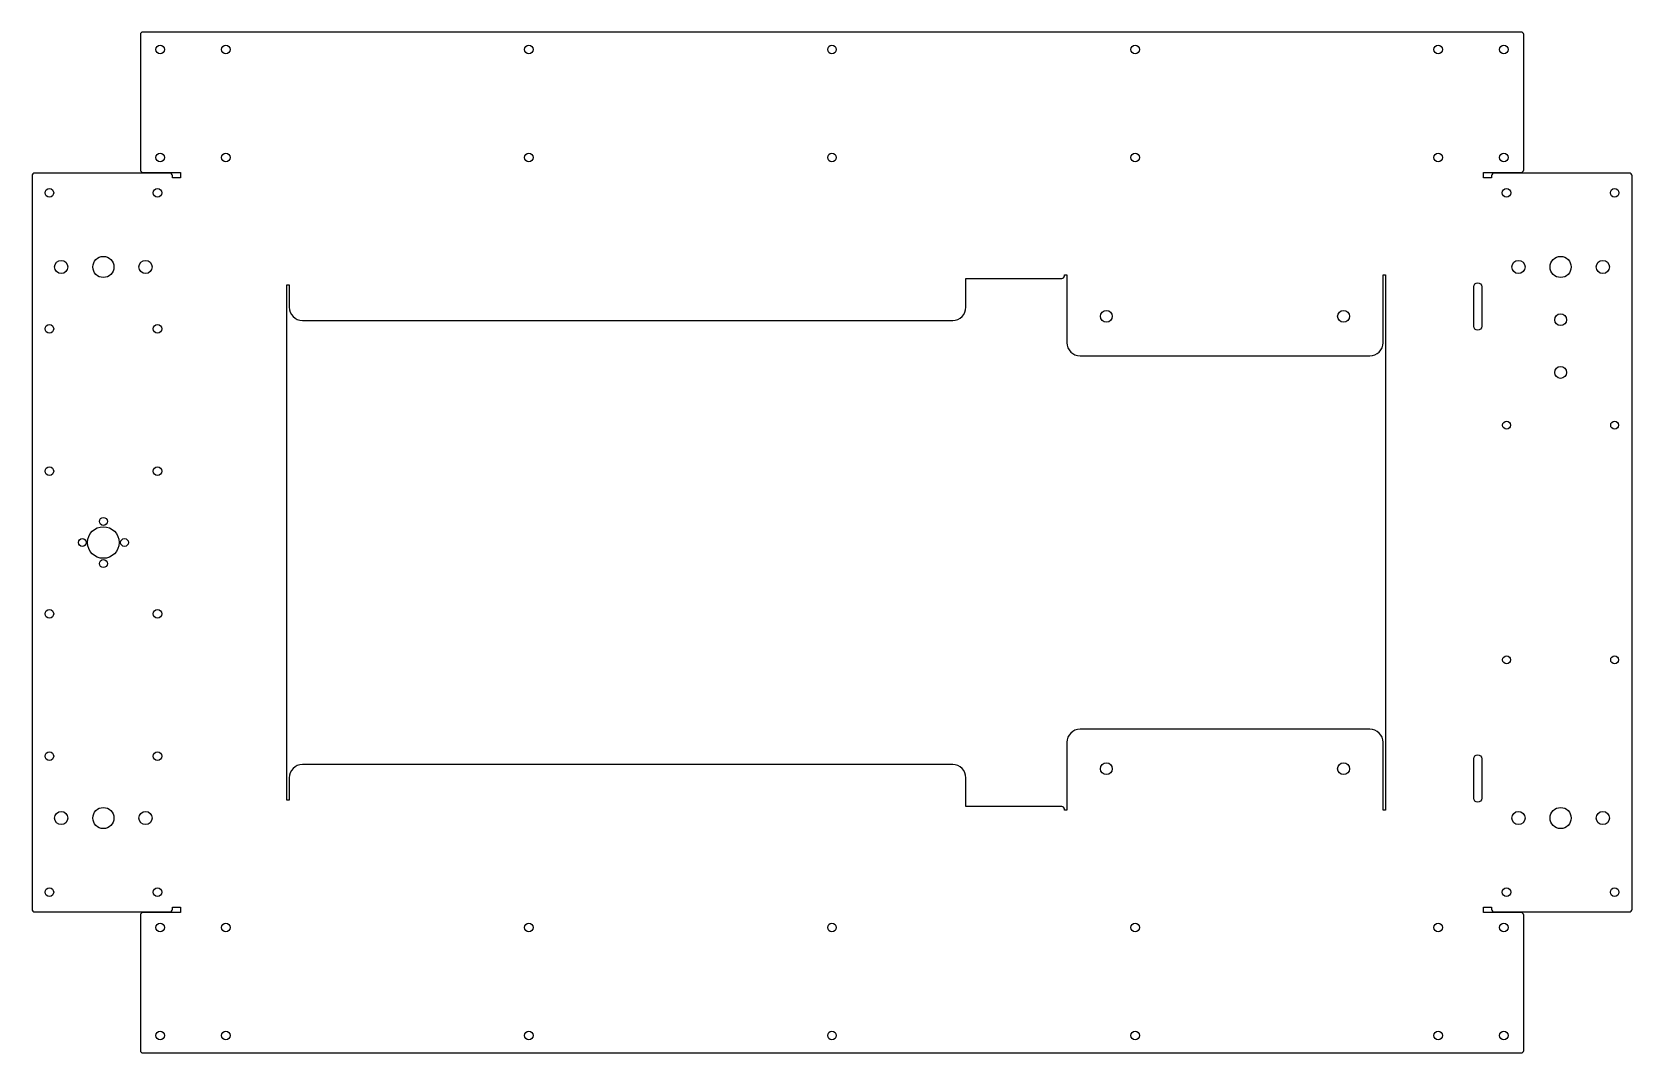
# Model space of a CAD drawing. Header units: millimetres. Extents: x -42 to 565, y 0 to 387.
import ezdxf

# ---------------------------------------------------------------- set-up
doc = ezdxf.new("R2010")
doc.units = ezdxf.units.MM

msp = doc.modelspace()

# ---------------------------------------------------------------- linework, layer by layer
for points in [[(0, 53.26, 0.414214), (-1, 52.26), (-1, 1, 0.414214), (0, 0), (522.81, 0, 0.414214), (523.81, 1), (523.81, 52.26, 0.414214), (522.81, 53.26), (508.57, 53.26), (508.57, 55.33), (509.58, 55.33), (511.64, 55.33), (511.64, 54.5, 0.414214), (512.64, 53.5), (563.91, 53.5, 0.414214), (564.91, 54.5), (564.91, 332.74, 0.414214), (563.91, 333.74), (512.64, 333.74, 0.414214), (511.64, 332.74), (511.64, 331.92), (509.58, 331.92), (508.57, 331.92), (508.57, 333.98), (522.81, 333.98, 0.414214), (523.81, 334.98), (523.81, 386.24, 0.414214), (522.81, 387.24), (0, 387.24, 0.414214), (-1, 386.24), (-1, 334.98, 0.414214), (0, 333.98), (14.24, 333.98), (14.24, 331.92), (13.23, 331.92), (11.16, 331.92), (11.16, 332.74, 0.414214), (10.16, 333.74), (-41.1, 333.74, 0.414214), (-42.1, 332.74), (-42.1, 54.5, 0.414214), (-41.1, 53.5), (10.16, 53.5, 0.414214), (11.16, 54.5), (11.16, 55.33), (13.23, 55.33), (14.24, 55.33), (14.24, 53.26)], [(470.49, 117.83, 0.414214), (465.49, 122.83), (355.49, 122.83, 0.414214), (350.49, 117.83), (350.49, 92.14), (349.58, 92.14), (349.58, 92.5, 0.414214), (348.58, 93.5), (312.2, 93.5), (312.2, 104.37, 0.414214), (307.2, 109.37), (60.47, 109.37, 0.414214), (55.47, 104.37), (55.47, 95.87), (54.55, 95.87), (54.55, 291.37), (55.47, 291.37), (55.47, 282.87, 0.414214), (60.47, 277.87), (307.2, 277.87, 0.414214), (312.2, 282.87), (312.2, 293.74), (348.58, 293.74, 0.414214), (349.58, 294.74), (349.58, 295.11), (350.49, 295.11), (350.49, 269.41, 0.414214), (355.49, 264.41), (465.49, 264.41, 0.414214), (470.49, 269.41), (470.49, 295.11), (471.4, 295.11), (471.4, 92.14), (470.49, 92.14)], [(504.9, 290.62, -1), (507.9, 290.62), (507.9, 275.62, -1), (504.9, 275.62)], [(507.9, 96.62, -1), (504.9, 96.62), (504.9, 111.62, -1), (507.9, 111.62)]]:
    msp.add_lwpolyline(points, format="xyb", close=True)
for centre, radius in [((6.5, 380.65), 1.63), ((31.4, 380.65), 1.63), ((146.4, 380.65), 1.63), ((261.4, 380.65), 1.63), ((376.4, 380.65), 1.63), ((491.4, 380.65), 1.63), ((516.31, 380.65), 1.63), ((6.5, 339.65), 1.63), ((31.4, 339.65), 1.63), ((146.4, 339.65), 1.63), ((261.4, 339.65), 1.63), ((376.4, 339.65), 1.63), ((491.4, 339.65), 1.63), ((516.31, 339.65), 1.63), ((-35.51, 326.24), 1.63), ((5.49, 326.24), 1.63), ((517.32, 326.24), 1.63), ((558.32, 326.24), 1.63), ((-31.01, 298.12), 2.5), ((-15.01, 298.12), 4), ((0.99, 298.12), 2.5), ((521.82, 298.12), 2.5), ((537.82, 298.12), 4), ((553.82, 298.12), 2.5), ((365.49, 279.41), 2.25), ((455.49, 279.41), 2.25), ((537.82, 278.12), 2.25), ((-35.51, 274.69), 1.63), ((5.49, 274.69), 1.63), ((537.82, 258.12), 2.25), ((517.32, 238.12), 1.5), ((558.32, 238.12), 1.5), ((-35.51, 220.65), 1.63), ((5.49, 220.65), 1.63), ((-15.01, 201.62), 1.5), ((-23.01, 193.62), 1.5), ((-15.01, 193.62), 6), ((-7.01, 193.62), 1.5), ((-15.01, 185.62), 1.5), ((-35.51, 166.6), 1.63), ((5.49, 166.6), 1.63), ((517.32, 149.12), 1.5), ((558.32, 149.12), 1.5), ((-35.51, 112.55), 1.63), ((5.49, 112.55), 1.63), ((365.49, 107.83), 2.25), ((455.49, 107.83), 2.25), ((-31.01, 89.12), 2.5), ((-15.01, 89.12), 4), ((0.99, 89.12), 2.5), ((521.82, 89.12), 2.5), ((537.82, 89.12), 4), ((553.82, 89.12), 2.5), ((-35.51, 61), 1.63), ((5.49, 61), 1.63), ((517.32, 61), 1.63), ((558.32, 61), 1.63), ((6.5, 47.59), 1.63), ((31.4, 47.59), 1.63), ((146.4, 47.59), 1.63), ((261.4, 47.59), 1.63), ((376.4, 47.59), 1.63), ((491.4, 47.59), 1.63), ((516.31, 47.59), 1.63), ((6.5, 6.59), 1.63), ((31.4, 6.59), 1.63), ((146.4, 6.59), 1.63), ((261.4, 6.59), 1.63), ((376.4, 6.59), 1.63), ((491.4, 6.59), 1.63), ((516.31, 6.59), 1.63)]:
    msp.add_circle(centre, radius)

doc.saveas('drawing.dxf')
